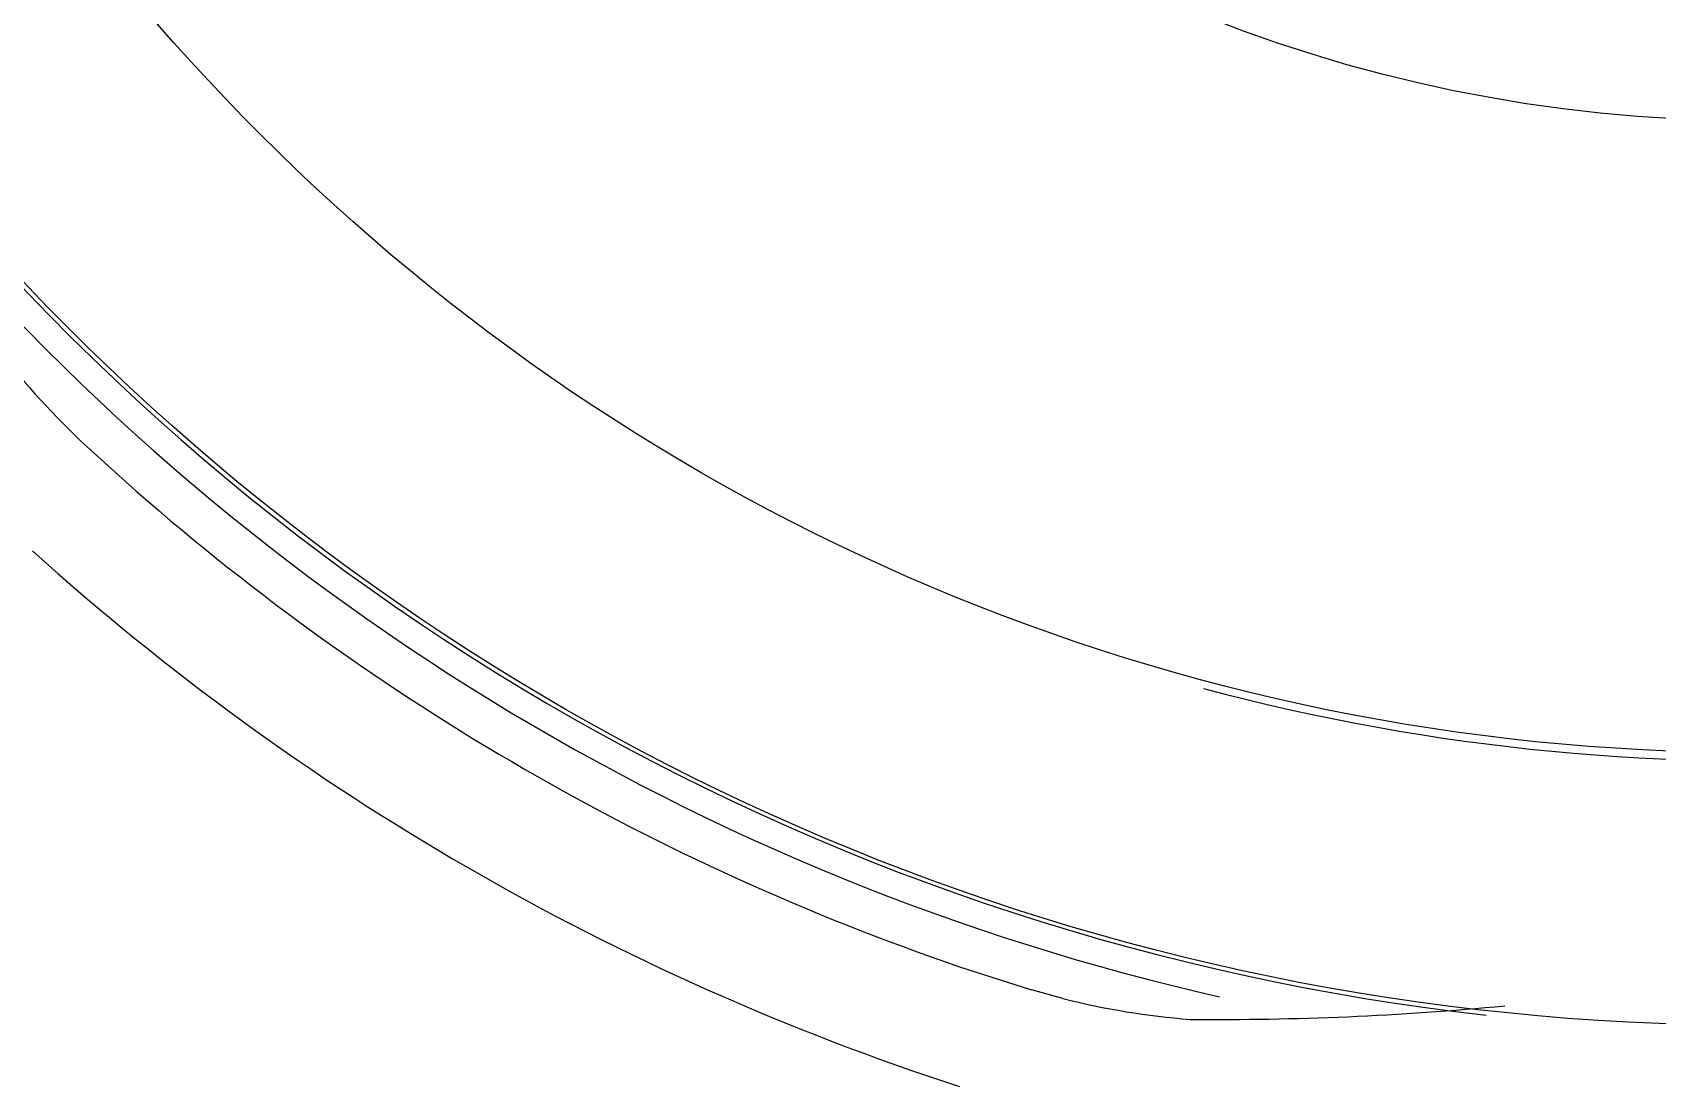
# Model space of a CAD drawing. Header units: millimetres. Extents: x -60 to 7633, y -2614 to 2146.
# Drawn here: x 3547.2 to 3554.36, y -2357.21 to -2352.58 of the extents above; entities that cross this region are included whole.
import ezdxf

# ---------------------------------------------------------------- set-up
doc = ezdxf.new("R2010")
doc.units = ezdxf.units.MM
doc.layers.get('0').update_dxf_attribs({"color": 250})

msp = doc.modelspace()

# ---------------------------------------------------------------- linework, layer by layer
at = {"linetype": 'Continuous'}
for p, q in [((3547.4138, -2354.3721), (3547.3125, -2354.2705)), ((3547.4138, -2354.3721), (3547.6605, -2354.5947)), ((3551.2858, -2356.6877), (3551.6019, -2356.7901)), ((3551.7406, -2356.827), (3551.6019, -2356.7901))]:
    msp.add_line(p, q, dxfattribs=at)
for radius in [32.5, 31.9997, 10.48, 9.28, 6.5]:
    msp.add_circle((3554.7708, -2346.4654), radius, dxfattribs=at)
for centre, radius, start, end in [((3554.7708, -2346.4654), 9.315, 255, 195), ((3554.7708, -2346.4654), 10.5, 217.15263, 263.61871), ((3554.7708, -2346.4654), 10.6155, 219.67387, 257.26621), ((3549.6392, -2351.9953), 3.2543, 214.32689, 224.35866), ((3554.7708, -2346.4654), 10.8, 228.82537, 251.17463), ((3554.7708, -2346.4654), 11.3, 227.96324, 252.03676), ((3552.5479, -2353.6724), 3.2563, 255.64455, 265.6699), ((3552.4219, -2343.6699), 13.25, 269.48156, 275.47573)]:
    msp.add_arc(centre, radius, start, end, dxfattribs=at)

doc.saveas('drawing.dxf')
